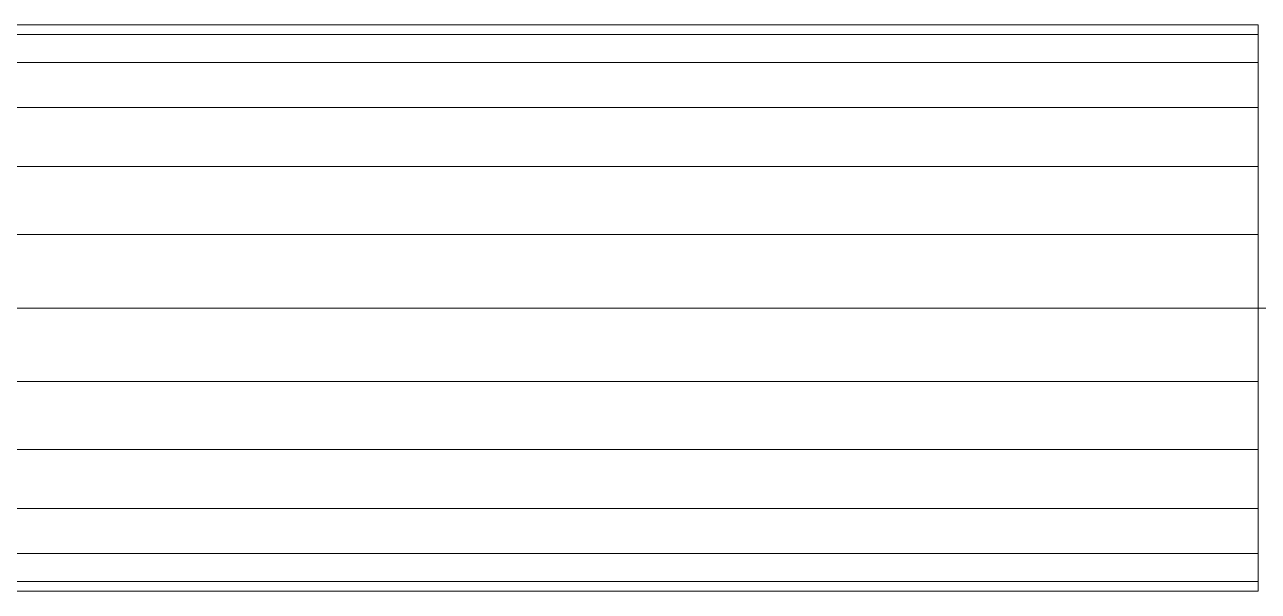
# Model space of a CAD drawing. Header units: inches. Extents: x -3325 to -59, y 5 to 733.
# Drawn here: x -2901.26 to -2894.99, y 270.56 to 273.44 of the extents above; entities that cross this region are included whole.
import ezdxf

# ---------------------------------------------------------------- set-up
doc = ezdxf.new("R2010")
doc.units = ezdxf.units.IN
doc.header["$MEASUREMENT"] = 0
doc.layers.add('P-PIPE', color=10, linetype='Continuous', lineweight=9)

msp = doc.modelspace()

# ---------------------------------------------------------------- linework, layer by layer
at = {"layer": 'P-PIPE', "color": 1}
for p, q in [((-2894.9921, 272, 1076), (-2981.0079, 272, 1076)), ((-2894.9921, 272, 1076), (-2981.0079, 272, 1076)), ((-2889.0079, 272, 1076), (-2894.9921, 272, 1076))]:
    msp.add_line(p, q, dxfattribs=at)

# ---------------------------------------------------------------- meshes
mesh = msp.add_polyface(dxfattribs=at)
corners = [(-2894.9921, 272, 1077.4375), (-2894.9921, 272.3721, 1077.3885), (-2894.9921, 272.7187, 1077.2449), (-2894.9921, 273.0165, 1077.0165), (-2894.9921, 273.2449, 1076.7188), (-2894.9921, 273.3885, 1076.372), (-2894.9921, 273.4375, 1076), (-2981.0079, 273.4375, 1076), (-2981.0079, 273.3885, 1076.372), (-2981.0079, 273.2449, 1076.7188), (-2981.0079, 273.0165, 1077.0165), (-2981.0079, 272.7187, 1077.2449), (-2981.0079, 272.3721, 1077.3885), (-2981.0079, 272, 1077.4375)]
mesh.append_faces([[corners[k] for k in face] for face in [(8, 9, 4, 5), (3, 4, 9, 10), (11, 12, 1, 2), (2, 3, 10, 11)]], dxfattribs={"vtx1": -1, "vtx3": -1, "color": 1})
mesh.append_faces([[corners[k] for k in face] for face in [(6, 7, 8, 5)]], dxfattribs={"vtx2": -1, "color": 1})
mesh.append_faces([[corners[k] for k in face] for face in [(12, 13, 0, 1)]], dxfattribs={"vtx3": -1, "color": 1})
mesh = msp.add_polyface(dxfattribs=at)
corners = [(-2894.9921, 273.4375, 1076), (-2894.9921, 273.3885, 1075.628), (-2894.9921, 273.2449, 1075.2813), (-2894.9921, 273.0165, 1074.9836), (-2894.9921, 272.7187, 1074.7551), (-2894.9921, 272.3721, 1074.6115), (-2894.9921, 272, 1074.5625), (-2981.0079, 272, 1074.5625), (-2981.0079, 272.3721, 1074.6115), (-2981.0079, 272.7187, 1074.7551), (-2981.0079, 273.0165, 1074.9836), (-2981.0079, 273.2449, 1075.2813), (-2981.0079, 273.3885, 1075.628), (-2981.0079, 273.4375, 1076)]
mesh.append_faces([[corners[k] for k in face] for face in [(7, 8, 5, 6)]], dxfattribs={"vtx1": -1, "color": 1})
mesh.append_faces([[corners[k] for k in face] for face in [(8, 9, 4, 5), (3, 4, 9, 10), (11, 12, 1, 2), (2, 3, 10, 11)]], dxfattribs={"vtx1": -1, "vtx3": -1, "color": 1})
mesh.append_faces([[corners[k] for k in face] for face in [(12, 13, 0, 1)]], dxfattribs={"vtx3": -1, "color": 1})
mesh = msp.add_polyface(dxfattribs=at)
corners = [(-2894.9921, 273.4375, 1076), (-2894.9921, 273.3885, 1076.372), (-2894.9921, 273.2449, 1076.7188), (-2894.9921, 273.0165, 1077.0165), (-2894.9921, 272.7187, 1077.2449), (-2894.9921, 272.3721, 1077.3885), (-2894.9921, 272, 1077.4375), (-2894.9921, 271.6279, 1077.3885), (-2894.9921, 271.2813, 1077.2449), (-2894.9921, 270.9835, 1077.0165), (-2894.9921, 270.7551, 1076.7188), (-2894.9921, 270.6115, 1076.372), (-2894.9921, 270.5625, 1076), (-2894.9921, 270.6115, 1075.628), (-2894.9921, 270.7551, 1075.2813), (-2894.9921, 270.9835, 1074.9836), (-2894.9921, 271.2813, 1074.7551), (-2894.9921, 271.6279, 1074.6115), (-2894.9921, 272, 1074.5625), (-2894.9921, 272.3721, 1074.6115), (-2894.9921, 272.7187, 1074.7551), (-2894.9921, 273.0165, 1074.9836), (-2894.9921, 273.2449, 1075.2813), (-2894.9921, 273.3885, 1075.628)]
mesh.append_faces([[corners[k] for k in face] for face in [(13, 16, 10, 11)]], dxfattribs={"vtx0": -1, "vtx1": -1, "vtx3": -1, "color": 1})
mesh.append_faces([[corners[k] for k in face] for face in [(20, 4, 5), (8, 16, 17, 7)]], dxfattribs={"vtx0": -1, "vtx2": -1, "color": 1})
mesh.append_faces([[corners[k] for k in face] for face in [(21, 22, 20), (12, 13, 11)]], dxfattribs={"vtx1": -1, "color": 1})
mesh.append_faces([[corners[k] for k in face] for face in [(22, 23, 2, 20), (19, 20, 5, 17)]], dxfattribs={"vtx1": -1, "vtx2": -1, "vtx3": -1, "color": 1})
mesh.append_faces([[corners[k] for k in face] for face in [(17, 18, 19), (14, 15, 16, 13)]], dxfattribs={"vtx2": -1, "color": 1})
mesh.append_faces([[corners[k] for k in face] for face in [(2, 3, 4, 20), (5, 6, 7, 17), (8, 9, 10, 16)]], dxfattribs={"vtx2": -1, "vtx3": -1, "color": 1})
mesh.append_faces([[corners[k] for k in face] for face in [(23, 0, 1, 2)]], dxfattribs={"vtx3": -1, "color": 1})
mesh = msp.add_polyface(dxfattribs=at)
corners = [(-2894.9921, 270.5625, 1076), (-2894.9921, 270.6115, 1076.372), (-2894.9921, 270.7551, 1076.7188), (-2894.9921, 270.9835, 1077.0165), (-2894.9921, 271.2813, 1077.2449), (-2894.9921, 271.6279, 1077.3885), (-2894.9921, 272, 1077.4375), (-2981.0079, 272, 1077.4375), (-2981.0079, 271.6279, 1077.3885), (-2981.0079, 271.2813, 1077.2449), (-2981.0079, 270.9835, 1077.0165), (-2981.0079, 270.7551, 1076.7188), (-2981.0079, 270.6115, 1076.372), (-2981.0079, 270.5625, 1076)]
mesh.append_faces([[corners[k] for k in face] for face in [(7, 8, 5, 6)]], dxfattribs={"vtx1": -1, "color": 1})
mesh.append_faces([[corners[k] for k in face] for face in [(8, 9, 4, 5), (3, 4, 9, 10), (11, 12, 1, 2), (2, 3, 10, 11)]], dxfattribs={"vtx1": -1, "vtx3": -1, "color": 1})
mesh.append_faces([[corners[k] for k in face] for face in [(12, 13, 0, 1)]], dxfattribs={"vtx3": -1, "color": 1})
mesh = msp.add_polyface(dxfattribs=at)
corners = [(-2894.9921, 272, 1074.5625), (-2894.9921, 271.6279, 1074.6115), (-2894.9921, 271.2813, 1074.7551), (-2894.9921, 270.9835, 1074.9836), (-2894.9921, 270.7551, 1075.2813), (-2894.9921, 270.6115, 1075.628), (-2894.9921, 270.5625, 1076), (-2981.0079, 270.5625, 1076), (-2981.0079, 270.6115, 1075.628), (-2981.0079, 270.7551, 1075.2813), (-2981.0079, 270.9835, 1074.9836), (-2981.0079, 271.2813, 1074.7551), (-2981.0079, 271.6279, 1074.6115), (-2981.0079, 272, 1074.5625)]
mesh.append_faces([[corners[k] for k in face] for face in [(7, 8, 5, 6)]], dxfattribs={"vtx1": -1, "color": 1})
mesh.append_faces([[corners[k] for k in face] for face in [(8, 9, 4, 5), (3, 4, 9, 10), (11, 12, 1, 2), (2, 3, 10, 11)]], dxfattribs={"vtx1": -1, "vtx3": -1, "color": 1})
mesh.append_faces([[corners[k] for k in face] for face in [(12, 13, 0, 1)]], dxfattribs={"vtx3": -1, "color": 1})

doc.saveas('drawing.dxf')
